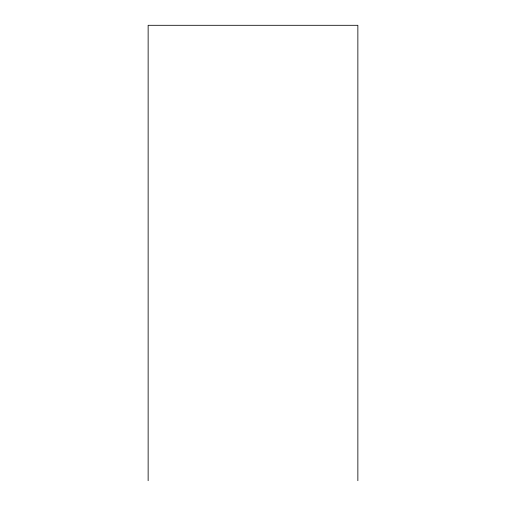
<?xml version="1.0" encoding="UTF-8"?>
<svg xmlns="http://www.w3.org/2000/svg" width="506" height="506" viewBox="0 0 506 506"><rect width="100%" height="100%" fill="white"/><g stroke="black" fill="none" stroke-linecap="round" stroke-linejoin="round"><path stroke-width="0.76" d="M357.862 480.7L357.862 25.3L148.138 25.3L148.138 480.7"/></g></svg>
